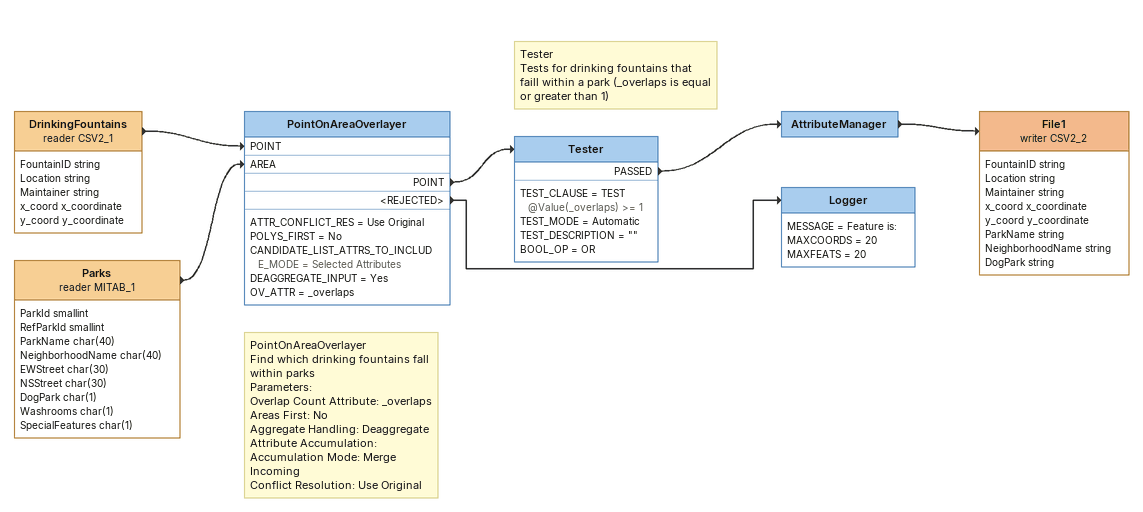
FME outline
DrinkingFountains (reader CSV2_1)
    attributes: FountainID string, Location string, Maintainer string, x_coord x_coordinate, y_coord y_coordinate
    -> PointOnAreaOverlayer [POINT]
Parks (reader MITAB_1)
    attributes: ParkId smallint, RefParkId smallint, ParkName char(40), NeighborhoodName char(40), EWStreet char(30), NSStreet char(30), DogPark char(1), Washrooms char(1), SpecialFeatures char(1)
    -> PointOnAreaOverlayer [AREA]
Note: PointOnAreaOverlayer / Find which drinking fountains fall / within parks / Parameters: / Overlap Count Attribute: _overlaps / Areas First: No / Aggregate Handling: Deaggregate / Attribute Accumulation: / Accumulation Mode: Merge Incoming / Conflict Resolution: Use Original
PointOnAreaOverlayer
    ATTR_CONFLICT_RES = Use Original
    POLYS_FIRST = No
    CANDIDATE_LIST_ATTRS_TO_INCLUDE_MODE = Selected Attributes
    DEAGGREGATE_INPUT = Yes
    OV_ATTR = _overlaps
    POINT -> Tester
    <REJECTED> -> Logger
Note: Tester / Tests for drinking fountains that / faill within a park (_overlaps is equal / or greater than 1)
Tester
    TEST_CLAUSE = TEST @Value(_overlaps) >= 1
    TEST_MODE = Automatic
    TEST_DESCRIPTION = ""
    BOOL_OP = OR
    PASSED -> AttributeManager
AttributeManager
    -> File1 (writer CSV2_2)
File1 (writer CSV2_2)
    attributes: FountainID string, Location string, Maintainer string, x_coord x_coordinate, y_coord y_coordinate, ParkName string, NeighborhoodName string, DogPark string
Logger
    MESSAGE = Feature is:
    MAXCOORDS = 20
    MAXFEATS = 20
